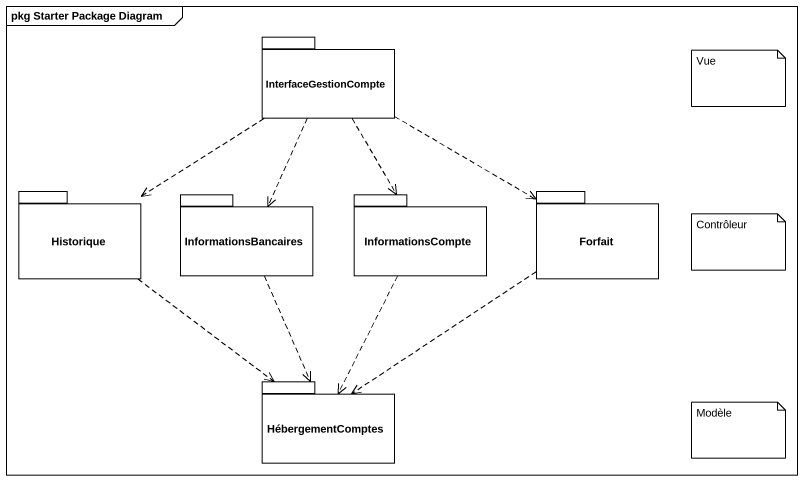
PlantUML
@startuml
mainframe pkg Starter Package Diagram
package InterfaceGestionCompte {
}
package Historique {
}
package InformationsBancaires {
}
package InformationsCompte {
}
package Forfait {
}
package HébergementComptes {
}
InterfaceGestionCompte ..> Historique
InterfaceGestionCompte ..> InformationsBancaires
InterfaceGestionCompte ..> InformationsCompte
InterfaceGestionCompte .right.> Forfait
Historique ..> HébergementComptes
InformationsBancaires ..> HébergementComptes
InformationsCompte ..> HébergementComptes
Forfait ..> HébergementComptes
note as N1
  Vue
end note
note as N2
  Contrôleur
end note
note as N3
  Modèle
end note
@enduml
